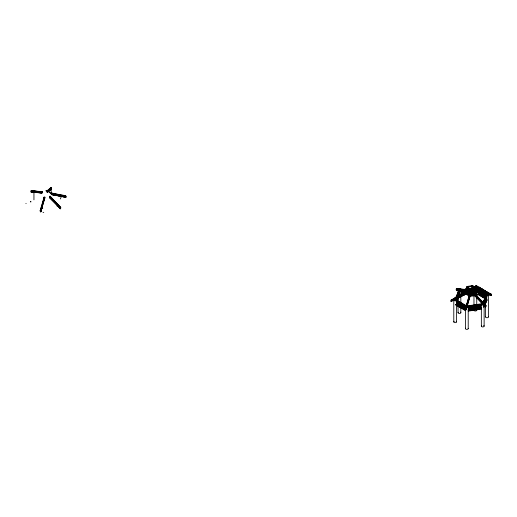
<?xml version="1.0" encoding="UTF-8"?>
<svg xmlns="http://www.w3.org/2000/svg" width="517" height="517" viewBox="0 0 517 517"><rect width="100%" height="100%" fill="white"/><g stroke="black" fill="none" stroke-linecap="round" stroke-linejoin="round"><path stroke-width="0.78" d="M47.654 191.684L47.654 191.038L48.081 191.93L47.758 191.684M51.17 189.791L51.286 193.713L50.744 193.474L50.744 192.763M454.844 299.763L454.844 298.677C456.472 296.622 456.673 300.642 454.844 299.763L456.013 299.692L456.013 298.141L454.844 298.677L455.994 299.589M467.478 305.922L467.4 304.358L467.09 306.575M486.4 294.884L487.55 294.709L487.55 293.624L486.4 293.397L486.419 294.994L486.174 292.913L487.324 293.197M467.168 305.437L467.097 306.51L467.478 304.371M466.328 306.394L466.56 304.229L466.25 306.445L466.638 304.242L466.328 306.394L466.638 305.728M44.107 198.16L40.21 211.608L40.979 211.724L44.107 197.139L44.876 197.197L40.979 211.724L40.533 211.873L40.21 210.522L44.107 197.074L43.583 200.422M40.979 211.724L42.368 205.695M466.16 308.714L469.287 295.149L469.294 291.058M469.068 296.92L465.39 309.618L465.714 309.883L466.16 309.735L467.723 302.956M40.591 211.666L41.231 209.463M41.657 207.989L42.297 205.785M40.979 210.639L40.21 210.522L40.979 210.639L44.876 197.197M465.714 309.883L465.39 308.533L469.287 295.084L470.056 295.207L470.257 294.696L470.289 290.541M466.625 306.736L467.265 304.526M468.143 301.508L468.77 299.337M466.689 305.915L465.39 309.618L466.16 309.735L470.056 296.293L470.257 291.808L469.494 291.691L469.287 292.131L470.056 292.247M40.21 210.587L44.876 197.261M42.543 204.945L44.876 198.282M465.39 308.597L470.056 295.272M468.24 301.476L470.056 296.293L469.61 296.441L475.136 295.646L474.69 295.575L474.69 291.53L474.128 291.207L474.128 294.102L485.334 305.683L485.334 306.768L485.773 306.781L485.896 305.36L475.252 294.16L474.69 293.779L474.128 294.102M50.071 196.15L49.509 196.479L49.509 197.565L60.592 208.771L60.715 207.349L50.071 196.15L60.146 207.737M60.592 208.771L60.715 207.349L60.146 207.672L60.146 208.758L60.715 208.435M451.257 301.295L465.688 293.772L451.031 301.405L465.895 294.212L465.688 289.727L466.45 289.61M485.773 305.696L485.896 305.36L485.334 305.683L485.773 305.696L485.773 306.781M60.308 198.98L61.116 197.236M455.412 298.154L459.122 290.166M456.427 296.467L458.786 291.381M456.795 295.892L457.377 295.983M457.254 294.897L457.325 299.976L456.744 299.886M457.765 293.792L457.816 296.79M458.282 292.687L458.333 296.461M455.768 297.611L455.742 299.214L455.768 297.611L454.617 298.193L455.787 297.656L455.018 298.768M456.582 297.411L459.768 290.541L461.313 290.302M456.808 297.197L456.86 300.965M457.067 296.642L456.485 296.551L457.067 296.642L457.067 300.526L456.485 300.435M457.577 295.537L456.996 295.453L457.577 295.537L457.577 299.421L456.996 299.33M457.836 294.987L457.836 298.871L457.254 298.781M458.146 294.322L457.513 294.347L458.146 294.322L458.094 298.315M458.346 293.882L458.398 296.874M458.657 293.217L458.023 293.242L458.657 293.217L458.605 296.435M459.115 292.228L458.534 292.137L459.115 292.228L459.115 296.105M456.265 298.587L455.626 299.963L456.517 299.821M456.899 297.21L459.768 290.541M457.067 300.526L458.495 297.663M457.222 300.9L459.135 296.777M465.565 289.662L467.045 286.47L472.57 285.617L476.616 287.95L475.136 291.465L469.61 292.318L465.565 289.662L469.61 291.995L475.136 291.142L476.616 287.95M465.565 289.985L467.045 286.47M467.698 286.845L466.45 289.85L467.698 286.845L472.331 286.127L475.73 288.085L474.49 291.09L469.85 291.808L468.486 291.026M466.16 291.601L465.565 292.874L469.61 295.207L475.136 294.354L476.616 291.168L476.293 290.981M466.16 291.924L465.565 293.197L469.61 295.537L475.136 294.677L476.616 291.491M468.938 296.112L465.688 293.914M467.381 290.728L466.45 292.738L469.85 294.703L474.49 293.979M467.381 291.052L466.45 293.061L468.486 294.238M466.761 293.365L467.698 291.355L467.698 290.063L472.331 289.346L475.73 291.304L474.8 293.313M471.924 286.45L472.124 286.011L472.893 286.127L472.693 289.462L471.924 289.346L471.924 286.45L472.693 286.567M469.488 291.026L469.287 295.02L470.056 295.142L466.16 309.735M471.924 289.346L472.124 288.9L472.893 289.022L472.693 289.462M467.09 306.51L467.4 305.844M475.73 288.085L474.49 290.767L469.85 291.485L466.45 289.526M475.433 295.013L476.616 292.46L476.616 291.168M482.729 302.923L486.555 294.684L485.224 293.914M483.369 302.044L486.238 295.86M485.114 298.496L485.696 298.587L485.644 302.574L485.062 302.484M485.321 298.05L485.954 298.031C487.008 299.505 484.856 302.71 485.954 301.915M485.625 297.391L486.206 297.482L486.154 301.469L485.573 301.385M483.395 303.259L487.441 294.548M483.847 302.561L483.899 304.002M484.106 302.012L483.524 301.922L484.106 302.012L484.106 303.563M484.616 300.907L484.035 300.816L484.616 300.907L484.616 304.009M484.875 300.351L484.875 304.235L484.293 304.145L484.293 300.261M485.185 299.692L484.552 299.711L485.185 299.692L485.133 303.679L484.552 303.589M485.385 299.246L485.385 303.13L484.804 303.04L484.856 299.821M486.413 297.036L486.413 300.92L485.831 300.829L485.831 297.727M483.731 303.027L487.447 294.49M484.293 304.145L484.875 304.235M484.804 303.04L485.437 303.02M485.831 300.829L486.413 300.92M485.133 303.679L484.603 303.479M485.644 302.574L485.114 302.374M486.154 301.469L485.625 301.269M486.671 300.371L486.723 296.377L486.671 300.371L486.09 300.28M483.731 306.911L487.104 299.647M483.731 307.402L484.41 305.948M485.082 304.494L487.104 300.138M31.227 190.728L31.104 191.994L41.748 193.08L42.31 192.757L42.31 191.671L31.227 190.728L31.104 191.994L36.707 192.376L34.549 192.072M38.148 192.576L41.748 193.08L41.748 191.994L42.31 191.671M62.46 196.395L58.479 195.743L65.846 197.365L51.312 194.56L65.969 197.19L65.646 195.833L50.744 192.828M65.969 196.105L65.846 197.365M466.166 291.013L456.285 290.005L456.285 288.913L456.854 288.589L465.972 289.526M458.689 290.166L456.285 290.005L456.408 288.738M475.524 291.097L475.73 291.543L476.493 291.42L476.293 291.045L490.827 293.843L491.15 295.201L476.493 292.57L476.493 288.531L475.73 288.648L475.524 288.208L476.293 288.085M491.15 294.115L491.034 295.375L484.397 293.914L484.532 297.811L484.959 297.566L484.959 293.682M47.713 191.135L50.84 187.677M50.84 188.699L47.713 192.162L46.944 192.04L46.944 190.954L50.84 187.613L51.61 187.736L51.61 188.821L47.713 192.162L47.713 191.07L51.61 187.736L50.84 187.613L50.821 189.054L51.138 188.143M472.687 288.486L476.021 285.623L476.79 285.746L472.712 288.628M474.703 286.677L475.084 286.424L474.78 286.689M475.621 286.819L475.853 286.541M46.944 191.019L51.61 187.8M46.944 192.04L51.61 188.821L51.286 188.711M475.543 286.806L475.931 286.554M460.246 288.938L459.458 288.822M482.497 301.786L483.395 302.71M460.246 290.489L459.684 290.748L458.844 289.177L458.786 290.36L458.786 289.21L459.684 289.262L459.684 290.812L460.104 290.347M481.76 303.725L482.723 304.183C483.686 303.046 480.616 301.075 482.723 303.033L482.781 304.086L481.941 302.115L481.941 303.666M31.104 191.994L31.666 191.665L31.388 191.826M466.166 289.927L456.285 288.913L456.854 288.589L466.211 289.972M456.285 290.005L456.854 289.675L456.408 289.824L458.812 290.069M466.929 290.069L466.922 287.051L467.484 287.374L468.047 287.045L468.047 289.94L467.484 290.263L466.922 289.94M457.086 300.881L457.086 304.765L456.66 305.011L456.524 301.049L456.944 300.804M457.222 301.45L457.791 301.288L457.791 305.172L457.364 305.418L457.222 301.45L457.648 301.204M474.69 291.53L475.252 291.207L475.252 294.225L485.334 305.747M457.92 301.857L458.489 301.689L458.489 305.573C457.274 306.587 457.274 301.592 458.489 301.689M458.624 302.264L459.186 302.096L459.186 305.98L458.76 306.226L458.624 302.264L459.051 302.018M456.524 304.933L456.944 304.687M460.02 303.072L460.589 302.904L460.589 306.788L460.162 307.033L460.02 303.072L460.447 302.826M457.222 305.334L457.648 305.088L457.648 301.986M460.725 303.473L461.287 303.311L461.287 307.188C460.072 308.203 460.072 303.214 461.287 303.311M457.92 305.741L458.346 305.495M461.423 303.88L461.849 303.634L461.849 307.512L461.423 307.764L461.423 303.88L461.991 303.712L461.991 307.596L461.423 307.764M481.185 292.725L476.357 295.517L476.357 293.242M458.624 306.142L459.051 305.896M462.689 304.119L462.689 308.003L462.263 308.248L462.127 304.28L462.547 304.035M459.322 306.549L459.322 302.665L459.322 306.549L459.749 306.303M479.492 293.346L479.492 294.903L480.06 294.735L480.06 293.184M459.464 306.626L459.891 306.381L459.891 302.503M479.492 294.903L480.06 294.735M460.02 306.949L460.447 306.704M480.196 292.977L480.196 295.304L480.758 295.142L480.758 292.809M480.196 295.304L480.758 295.142M463.523 305.095L463.949 304.849L463.949 308.727L463.523 308.972L463.523 305.095L464.092 304.927L464.092 308.811L463.523 308.972M460.725 307.356L461.151 307.111L461.151 304.002M480.894 292.603L480.894 295.711L481.456 295.543L481.456 293.217M464.227 305.495L464.789 305.334L464.789 309.211C463.575 310.226 463.575 305.237 464.789 305.334M480.894 295.711L481.456 295.543M481.592 293.785L481.592 296.112L482.161 295.95L482.161 293.617M481.592 296.112L482.161 295.95M485.521 294.005L485.095 294.257L485.237 298.219L485.237 294.335L485.663 294.089M465.067 305.98C465.668 314.136 463.523 307.356 465.494 305.734M462.127 308.164L462.547 307.919M482.296 293.41L482.296 296.519L482.859 296.351L482.859 293.249M482.296 296.519L482.859 296.351M462.825 308.571L462.825 304.687L462.825 308.571L463.251 308.326L463.251 304.442M482.994 293.042L482.994 296.92L483.563 296.758L483.563 293.65M462.967 308.649L463.387 308.403L463.387 304.519M482.994 296.92L483.563 296.758M483.692 294.225L483.692 297.327L484.261 297.165L484.261 294.057M483.692 297.327L484.261 297.165M464.227 309.379L464.654 309.134M484.397 297.734L484.959 297.566M482.025 303.88L481.359 304.267A1.389 0.801 0 0 1 482.044 303.602M482.587 304.035L483.143 303.712M482.723 304.183L483.059 303.925L483.059 304.481L466.709 307.008L466.709 306.452L483.059 303.99M485.334 306.768L474.69 295.575L485.334 306.768L485.896 306.445M483.395 302.639L482.555 301.754M465.688 292.745L451.354 300.493L451.154 299.983L465.688 292.68L465.895 293.126L451.031 300.319L451.031 301.405M465.895 293.191L451.154 300.047L451.354 301.514M452.491 300.448L454.501 299.511M455.839 298.891L465.895 294.212L465.565 294.102M454.617 298.193L455.787 297.656M465.714 308.798L466.16 308.649L465.39 308.533M42.989 212.416L43.764 212.3M468.169 310.426L468.945 310.31M45.722 190.805L48.385 190.398M467.833 286.67L469.417 286.431M470.993 286.185L472.57 285.94L476.616 288.273M467.698 287.168L472.331 286.45L475.73 288.408M463.012 289.565L466.127 289.081M467.685 288.841L473.915 287.879M461.487 290.354C462.721 293.986 461.132 297.579 461.487 290.354L461.642 290.69M464.408 289.824L465.953 289.585M467.504 289.346L472.234 288.609M467.833 289.565L472.57 288.835L475.265 290.386M464.408 290.315L459.768 291.032L460.427 291.414M467.504 289.837L472.357 289.029M465.895 290.173L466.657 290.05L466.657 292.945L465.895 293.061L465.688 292.622L466.45 292.499M468.628 289.766L470.205 289.52M467.698 290.386L472.331 289.669L475.73 291.627M467.698 291.355L472.331 290.638L474.373 291.814M460.679 294.302L464.57 293.695M466.909 293.339L474.69 292.131M462.599 294.419L462.786 290.509L462.631 290.173L462.599 294.419L462.444 290.205L462.599 290.541M467.226 291.013L467.381 293.682L467.575 291.323M468.182 291.646L468.337 293.533L468.531 291.174M470.25 293.236L470.444 290.877M471.052 291.2L471.207 293.087L471.401 289.953M472.008 290.276L472.163 292.939L472.331 289.346M472.965 292.454L473.313 292.764L473.313 291.213M460.544 294.793L463.633 294.315M465.184 294.076L474.464 292.641M463.633 294.806L465.953 294.451M468.273 294.089L474.464 293.133M486.4 294.948L487.57 294.819L487.55 293.624L487.55 294.774M485.663 295.317L486.555 295.175L486.555 294.684M466.948 306.006L482.413 303.615M470.78 305.961L470.942 310.181L470.974 305.935M477.482 304.927L477.637 309.14L477.669 304.894M469.022 306.594L469.022 310.478L468.867 306.258L469.216 310.446L469.061 306.226L469.216 306.562M472.086 306.122L471.737 305.812L472.086 310L471.737 309.696M473.811 305.851L473.999 309.709L473.656 305.515M474.612 305.373L474.955 309.56L474.612 306.148M475.911 305.528L475.569 305.224L475.911 309.412L475.569 309.101M476.68 305.411L476.868 309.263L476.525 305.075M478.593 305.114L478.593 308.998L478.438 304.778L478.781 308.966L478.626 304.746L478.781 305.082M480.506 304.817L480.7 308.668L480.351 304.481M468.492 310.142L481.637 308.106M469.824 309.993L470.173 310.297L469.824 306.109M472.7 309.547L473.042 309.851L472.7 305.663L472.7 309.547L472.855 309.883L472.887 305.637M479.395 308.513L479.744 308.817L479.395 304.629L479.395 308.513L479.55 308.849L479.582 304.597M468.266 310.652L481.501 308.604M468.266 311.144L481.501 309.095M487.893 293.281L489.748 293.223L490.174 294.115M489.748 293.223L485.663 293.333M489.056 293.507L490.174 293.469M62.712 195.271L63.449 195.252M476.319 286.153L477.863 286.36L477.863 287.013L477.437 286.767M477.863 286.36L476.002 286.418L476.002 287.064M475.207 287.103L479.382 287.239L479.382 287.885L475.646 287.995M474.897 287.368L479.382 287.239L474.89 287.368L474.897 288.014M474.07 288.072L480.506 287.885L480.933 288.783L473.759 288.99L473.759 288.344L480.933 288.131M472.939 289.048L482.051 288.783L482.477 289.675L482.051 288.783M482.477 289.029L472.835 289.048M478.257 289.539L479.776 289.494M474.031 289.921L483.595 289.675L484.022 290.567L483.595 290.321M484.022 289.921L474.38 289.94L474.38 290.586M476.344 290.793L485.146 290.567L485.566 291.459L485.146 291.213M476.467 291.077L485.566 290.812M477.223 291.704L486.691 291.459L487.117 292.351L486.691 291.459M480.694 291.892L487.117 291.704M483.098 292.467L488.235 292.351L488.662 293.242L488.235 292.351M484.914 292.706L488.662 292.596M46.944 190.954L47.713 191.07M60.592 207.685L49.509 196.479M472.124 288.964L472.893 289.081L476.79 285.746L476.021 285.623L472.893 289.145L472.893 286.851M31.104 190.967L42.31 191.736M39.906 192.595L42.31 192.757L40.791 192.602M456.285 288.977L465.888 289.636M460.292 290.276L464.292 290.548M458.786 289.21L459.626 289.294L459.626 290.845L458.844 290.263L458.844 289.177M41.748 191.994L31.104 190.902L31.666 190.579L41.748 192.059M35.466 192.059L36.991 192.214M457.61 289.753L459.128 289.908M462.928 290.302L464.453 290.457M33.631 192.059L36.629 192.369M38.872 192.595L41.864 192.906M461.061 290.302L466.211 290.993M457.571 289.779L459.012 289.979M469.494 294.58L470.257 294.696M458.585 295.905L459.167 295.995L459.167 292.118M486.142 300.17L486.723 300.254M457.564 298.115L458.146 298.206M457.306 298.671L457.888 298.761M455.509 298.652L456.091 298.742L455.458 298.761M457.047 299.22L457.629 299.311L457.629 295.427M456.795 299.776L457.377 299.86M456.537 300.325L457.118 300.416L457.118 296.532M483.783 305.25L484.364 305.34M483.576 305.689L484.158 305.78L483.524 305.799M468.001 306.335L467.187 305.98A1.389 0.801 0 0 1 468.169 306.962A1.389 0.801 0 0 1 466.47 307.525M466.399 306.303L467.161 306.419M466.709 306.452L467.168 306.587L467.097 305.424M51.312 193.539L65.646 195.833L65.846 196.279L51.312 193.474L51.105 193.035L51.435 194.386M56.889 195.478L51.312 194.56L51.105 193.035L65.846 196.344M64.05 196.66L65.646 196.925M476.493 291.549L490.827 293.908L491.034 294.289L476.493 291.485M484.455 293.882L486.051 294.147M478.587 292.57L476.293 292.131L478.503 292.616M488.668 294.722L476.493 292.57L483.66 293.753L482.187 293.43M53.316 194.605L57.006 195.42M476.293 291.11L491.034 294.354M487.344 293.178L486.174 292.913L486.193 294.509M486.4 293.397L487.57 293.662L486.4 293.397L487.55 294.709M25.85 203.394L26.173 203.504M478.955 287.639L479.382 287.885M480.933 288.783L480.506 287.885M478.794 289.559L480.125 290.321M483.227 293.255L486.555 295.175M473.242 289.546L474.593 290.321M467.491 286.722L468.047 287.045M474.69 290.884L475.252 291.207M479.459 294.315L485.444 297.773M479.22 294.251L478.794 294.496M480.791 295.575L482.788 296.726M477.902 294.057L485.224 298.29M477.902 294.554L485.224 298.781M467.491 289.617L468.047 289.94M458.844 290.263L459.684 290.812M481.941 303.602L482.781 304.151M455.626 299.466L466.282 305.618M456.291 300.345L462.282 303.809M463.62 304.578L464.951 305.347M466.043 306.135L454.74 299.608L454.74 300.099L466.043 306.626M456.524 301.049L456.66 305.011M462.127 304.28L462.263 308.248M456.291 304.229L464.951 309.224M455.406 304.364L465.378 310.122M455.406 304.856L465.378 310.614M49.626 192.175L49.199 191.93L49.626 192.828M491.15 295.201L490.827 294.936L491.034 295.375M474.69 294.554L485.896 305.424M49.509 196.544L60.715 207.414M56.23 204.086L49.509 197.565L56.017 203.957M476.235 296.745L480.293 301.01M480.648 301.385L483.408 304.287M58.227 206.277L60.431 208.597M52.088 199.543L60.146 208.758M481.941 302.115L482.723 303.033M487.344 294.328L487.57 294.819M487.079 294.373L487.285 294.813M485.786 294.729L486.271 295.782A1.389 0.801 0 0 1 486.31 294.412M473.158 292.428L473.313 292.764M480.351 308.365L480.506 308.701L480.539 304.455M472.202 292.577L472.357 292.913M471.246 292.725L471.401 293.061M470.289 292.874L470.444 293.21M469.333 293.023L469.488 293.352L469.139 291.498M476.525 308.953L476.68 309.289M474.8 305.34L474.955 305.676M468.376 293.165L468.531 293.501M467.575 293.65L467.42 290.987M474.612 309.25L474.768 309.586L474.768 305.709M473.656 309.399L473.811 309.735L473.843 305.489M462.631 294.057L462.786 294.393M461.675 294.205L461.83 294.541M455.91 299.349L456.401 300.409A1.389 0.801 0 0 1 454.482 300.726A1.389 0.801 0 0 1 453.978 299.634M455.787 299.143L456.013 299.692M454.74 299.543L454.863 299.873L454.844 298.677M488.384 295.11L488.384 316.94M485.883 297.611L485.902 302.025M485.612 295.11L485.612 298.225M485.612 302.904L485.612 316.94M485.373 298.716L485.385 303.13M484.668 300.797L484.668 303.899M484.532 293.927L484.532 297.811M484.345 300.926L484.364 304.565M484.119 293.973L484.119 297.081M484.158 301.896L484.158 303.453M484.125 305.069L484.125 326.124M483.834 294.302L483.834 297.411M483.834 302.031L483.847 304.112M483.75 292.48L483.75 293.126M483.783 301.366L483.783 303.699M483.421 293.572L483.421 296.674M483.137 293.12L483.137 297.004M482.432 293.494L482.432 296.596M482.018 293.54L482.018 295.866M481.734 293.087L481.734 296.196M481.321 293.133L481.321 295.465M481.353 305.069L481.353 326.124M481.036 292.687L481.036 295.789M480.332 293.055L480.332 295.388M479.634 292.654L479.634 294.981M476.739 294.619L476.739 296.183M476.739 297.74L476.739 310.213M475.931 293.753L475.931 295.272M475.73 288.648L475.73 292.596M475.136 291.142L475.136 291.465M475.136 294.354L475.136 294.677M473.966 291.504L473.966 305.534M473.12 291.239L473.12 292.79M472.57 285.617L472.57 285.94M472.331 286.127L472.331 286.45M472.202 290.244L472.163 292.939M472.124 286.011L472.124 289.029M471.207 289.985L471.207 293.087M470.095 290.573L470.095 292.124M470.018 306.077L470.018 309.961M469.85 291.485L469.85 291.808M469.61 291.995L469.61 292.318M469.61 295.207L469.61 295.537M468.337 291.207L468.337 293.533M468.215 306.755L468.215 328.586M467.484 287.374L467.484 290.263M467.381 291.349L467.381 293.682M465.688 289.727L465.662 293.171M465.5 290.509L465.565 294.167M465.468 290.871L465.468 293.204M465.442 306.755L465.442 328.586M465.313 290.535L465.313 293.643M464.705 290.987L464.705 293.32M464.512 290.244L464.512 294.128M464.356 290.683L464.356 293.792M464.363 305.579L464.363 309.457M463.743 290.36L463.743 294.244M463.665 305.172L463.665 309.056M463.587 290.024L463.555 294.27L463.4 290.056M461.675 290.321L461.642 294.567M461.565 303.957L461.565 307.841M460.86 303.557L460.86 307.434M460.834 290.845L460.834 302.542M460.834 307.996L460.834 312.675M460.162 303.149L460.162 307.033M458.915 296.551L458.915 292.667L458.863 296.661M458.76 302.342L458.76 306.226M458.062 290.845L458.062 293.184M458.062 299.421L458.062 312.675M457.364 301.534L457.364 305.418M456.808 297.973L456.808 300.299M456.608 298.412L456.556 300.855M456.563 305.489L456.563 321.865M456.349 298.193L456.349 300.519M456.298 298.303L456.278 300.875M453.79 300.028L453.79 321.865M50.02 189.093L49.716 190.004L49.716 189.358M48.889 190.062L48.579 190.98L48.579 190.334M40.533 210.787L40.533 211.873M33.941 192.647L33.941 199.814M466.134 307.447A1.389 0.801 0 0 1 465.63 306.355M487.693 294.412A1.389 0.801 0 0 1 488.281 295.414A1.389 0.801 0 0 1 486.639 295.879M460.783 290.638A1.389 0.801 0 0 1 459.445 291.646M458.753 291.536A1.389 0.801 0 0 1 458.753 290.153M483.938 304.694A1.389 0.801 0 0 1 482.555 305.088A1.389 0.801 0 0 1 481.398 304.5M476.331 309.651A1.389 0.801 0 0 1 475.711 310.988A1.389 0.801 0 0 1 474.011 310.006M483.718 325.555A1.389 0.801 0 0 1 483.802 326.641A1.389 0.801 0 0 1 481.941 326.783A1.389 0.801 0 0 1 481.534 325.723M488.339 316.734A1.389 0.801 0 0 1 487.001 317.742A1.389 0.801 0 0 1 485.663 316.734M460.427 312.113A1.389 0.801 0 0 1 460.511 313.192A1.389 0.801 0 0 1 458.65 313.334A1.389 0.801 0 0 1 458.243 312.274M468.169 328.379A1.389 0.801 0 0 1 466.644 329.381A1.389 0.801 0 0 1 465.63 328.185M456.156 321.296A1.389 0.801 0 0 1 456.156 322.427A1.389 0.801 0 0 1 454.197 322.427A1.389 0.801 0 0 1 454.197 321.296M455.871 299.337A1.389 0.801 0 0 1 456.375 300.429M475.252 294.16L474.69 294.49L475.252 294.102M30.729 201.339L30.445 201.953L30.968 201.869L30.729 201.339M41.909 208.183L41.767 208.487L42.821 208.325L41.909 208.183M50.052 190.631L48.999 190.792L50.052 190.631M57.516 205.488L57.232 206.096L56.844 205.869L57.516 205.488"/></g></svg>
